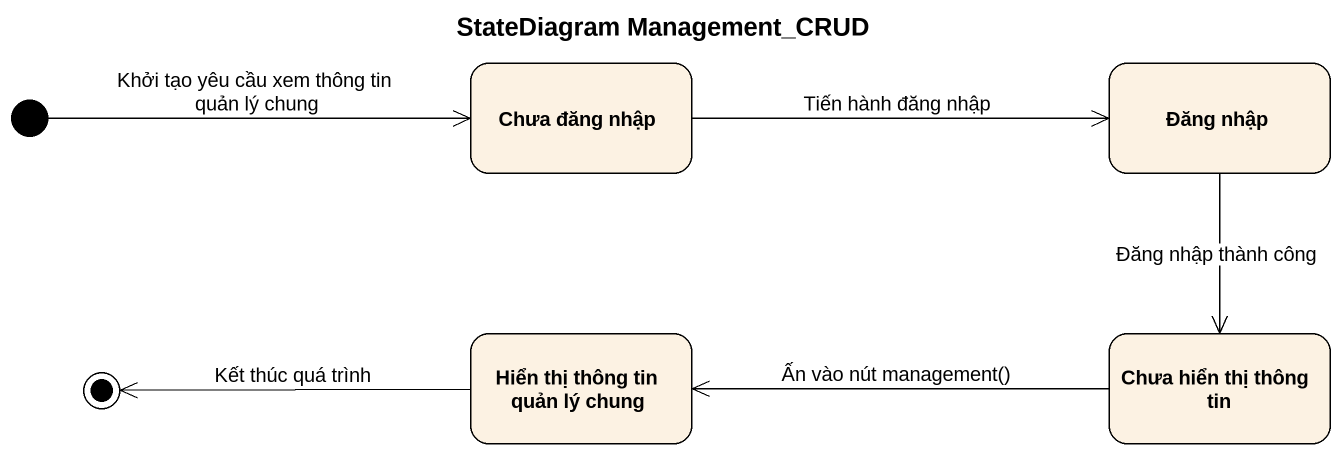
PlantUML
@startuml
title StateDiagram Management_CRUD
hide empty description
state "Chưa đăng nhập" as Chưa_đăng_nhập
state "Đăng nhập" as Đăng_nhập
state "Hiển thị thông tin quản lý chung" as Hiển_thị_thông_tin_quản_lý
state "Chưa hiển thị thông tin" as Chưa_hiển_thị_thông_tin
[*] -right-> Chưa_đăng_nhập : Khởi tạo yêu cầu xem thông tin quản lý chung
Chưa_đăng_nhập -right-> Đăng_nhập : Tiến hành đăng nhập
Đăng_nhập --> Chưa_hiển_thị_thông_tin : Đăng nhập thành công
Chưa_hiển_thị_thông_tin -left-> Hiển_thị_thông_tin_quản_lý : Ấn vào nút management()
Hiển_thị_thông_tin_quản_lý -left-> [*] : Kết thúc quá trình
@enduml
